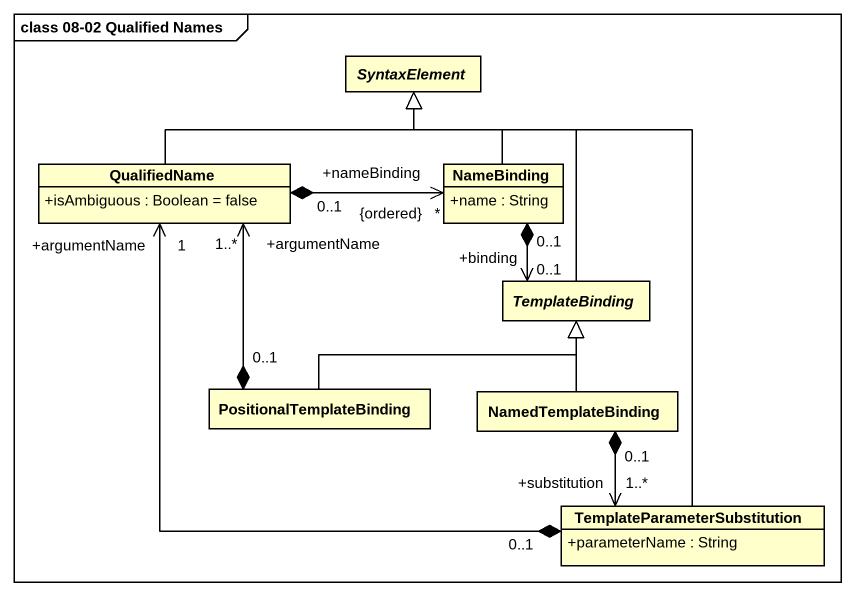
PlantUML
@startuml
mainframe class 08-02 Qualified Names
hide circle
hide empty members
skinparam classAttributeIconSize 0
abstract class SyntaxElement
class QualifiedName {
  +isAmbiguous : Boolean = false
}
class NameBinding {
  +name : String
}
abstract class TemplateBinding
class PositionalTemplateBinding
class NamedTemplateBinding
class "TemplateParameterSubstitution" as TemplateParameterSubstitutio {
  +parameterName : String
}
QualifiedName -right-|> SyntaxElement
QualifiedName "0..1" *-right-> "*\n{ordered}\n+nameBinding" NameBinding
NameBinding -up-|> SyntaxElement
NameBinding "0..1" *--> "+binding\n0..1" TemplateBinding
TemplateBinding -up-|> SyntaxElement
PositionalTemplateBinding "0..1" *-up-> "+argumentName\n1..*" QualifiedName
PositionalTemplateBinding -right-|> TemplateBinding
NamedTemplateBinding -up-|> TemplateBinding
NamedTemplateBinding "0..1" *--> "+substitution\n1..*" TemplateParameterSubstitutio
TemplateParameterSubstitutio -up-|> SyntaxElement
TemplateParameterSubstitutio "0..1" *-up-> "+argumentName\n1" QualifiedName
@enduml
